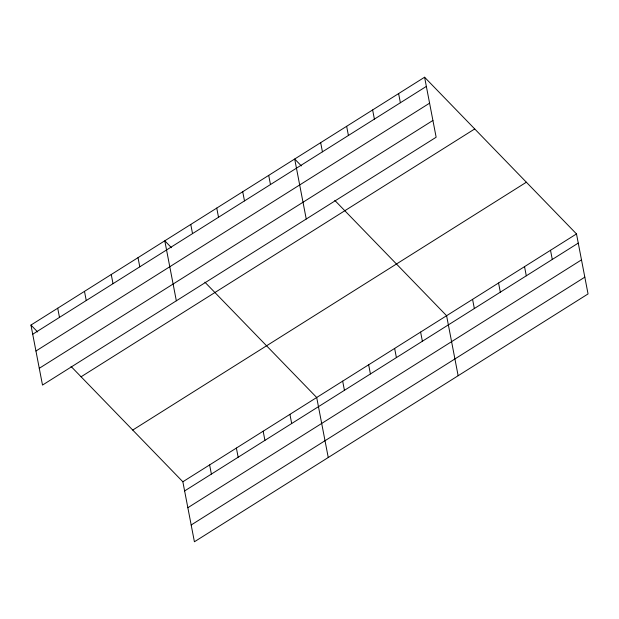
<?xml version="1.0" encoding="UTF-8"?>
<svg xmlns="http://www.w3.org/2000/svg" width="619" height="619" viewBox="0 0 619 619"><rect width="100%" height="100%" fill="white"/><g stroke="black" fill="none" stroke-linecap="round" stroke-linejoin="round"><path stroke-width="0.93" d="M424.588 77.228L436.147 137.232L42.502 385.072L30.95 325.068L424.588 77.228L576.498 233.928L588.05 293.932L194.412 541.772L182.853 481.768L71.053 366.44M32.714 334.237L426.359 86.397M35.948 351.012L429.586 103.172M39.276 368.297L432.913 120.457M81.081 376.778L474.719 128.945M132.729 430.058L526.367 182.218M182.853 481.768L576.498 233.928M184.617 490.937L578.262 243.097M187.851 507.712L581.489 259.872M191.178 524.989L584.816 277.157M301.376 165.915L294.69 159.021L306.243 219.018M334.794 200.386L446.593 315.713L458.145 375.718M171.471 247.701L164.786 240.806L176.345 300.803M204.889 282.171L316.696 397.499L328.248 457.503M30.95 325.068L37.635 331.962M550.515 250.285L552.28 259.454M524.533 266.642L526.297 275.811M498.558 282.999L500.322 292.168M472.576 299.356L474.34 308.525M398.613 93.593L400.377 102.754M420.611 332.07L422.382 341.239M372.63 109.95L374.394 119.111M394.636 348.427L396.4 357.596M346.648 126.307L348.412 135.468M368.653 364.784L370.417 373.953M320.673 142.664L322.437 151.833M342.671 381.142L344.435 390.31M268.708 175.378L270.472 184.547M289.924 414.351L291.688 423.52M242.725 191.735L244.497 200.904M263.16 431.203L264.924 440.372M216.751 208.092L218.515 217.261M236.388 448.063L238.153 457.224M190.768 224.449L192.532 233.618M209.624 464.915L211.388 474.084M138.022 257.659L139.786 266.828M111.25 274.511L113.022 283.68M84.486 291.363L86.25 300.532M57.714 308.216L59.486 317.385"/></g></svg>
